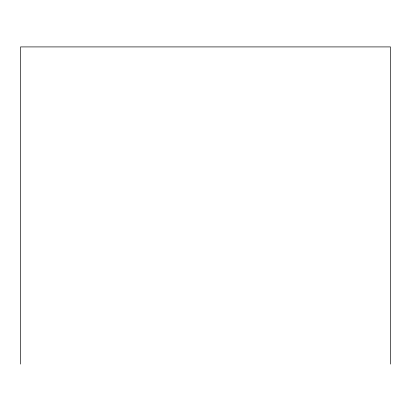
<?xml version="1.0" encoding="UTF-8"?>
<svg xmlns="http://www.w3.org/2000/svg" width="411" height="411" viewBox="0 0 411 411"><rect width="100%" height="100%" fill="white"/><g stroke="black" fill="none" stroke-linecap="round" stroke-linejoin="round"><path stroke-width="0.62" d="M390.45 364.089L390.45 46.911L20.55 46.911L20.55 364.089"/></g></svg>
